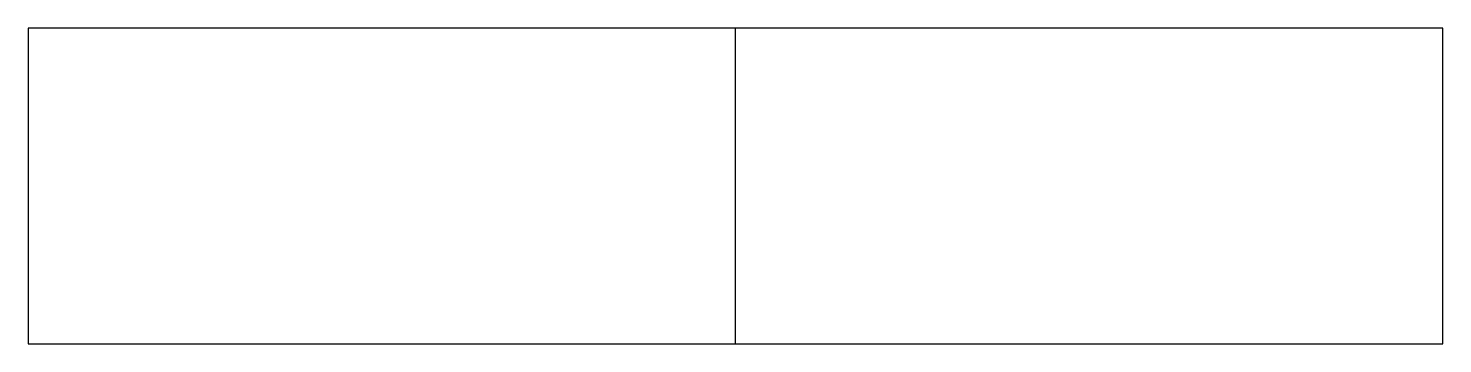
# Model space of a CAD drawing. Units: millimetres at full size, sheet at 1:100. Extents: x -13531 to 13102, y -6306 to -367.
import ezdxf

# ---------------------------------------------------------------- set-up
doc = ezdxf.new("R2010")
doc.units = ezdxf.units.MM
doc.header["$LTSCALE"] = 100
doc.layers.add('0-0', color=7, linetype='Continuous')

msp = doc.modelspace()

# ---------------------------------------------------------------- linework, layer by layer
at = {"layer": '0-0'}
msp.add_line((-214.3, -6306.1), (-214.3, -367.3), dxfattribs=at)
msp.add_lwpolyline([(13102, -367.3), (-13530.6, -367.3), (-13530.6, -6306.1), (13102, -6306.1)], close=True, dxfattribs=at)

doc.saveas('drawing.dxf')
